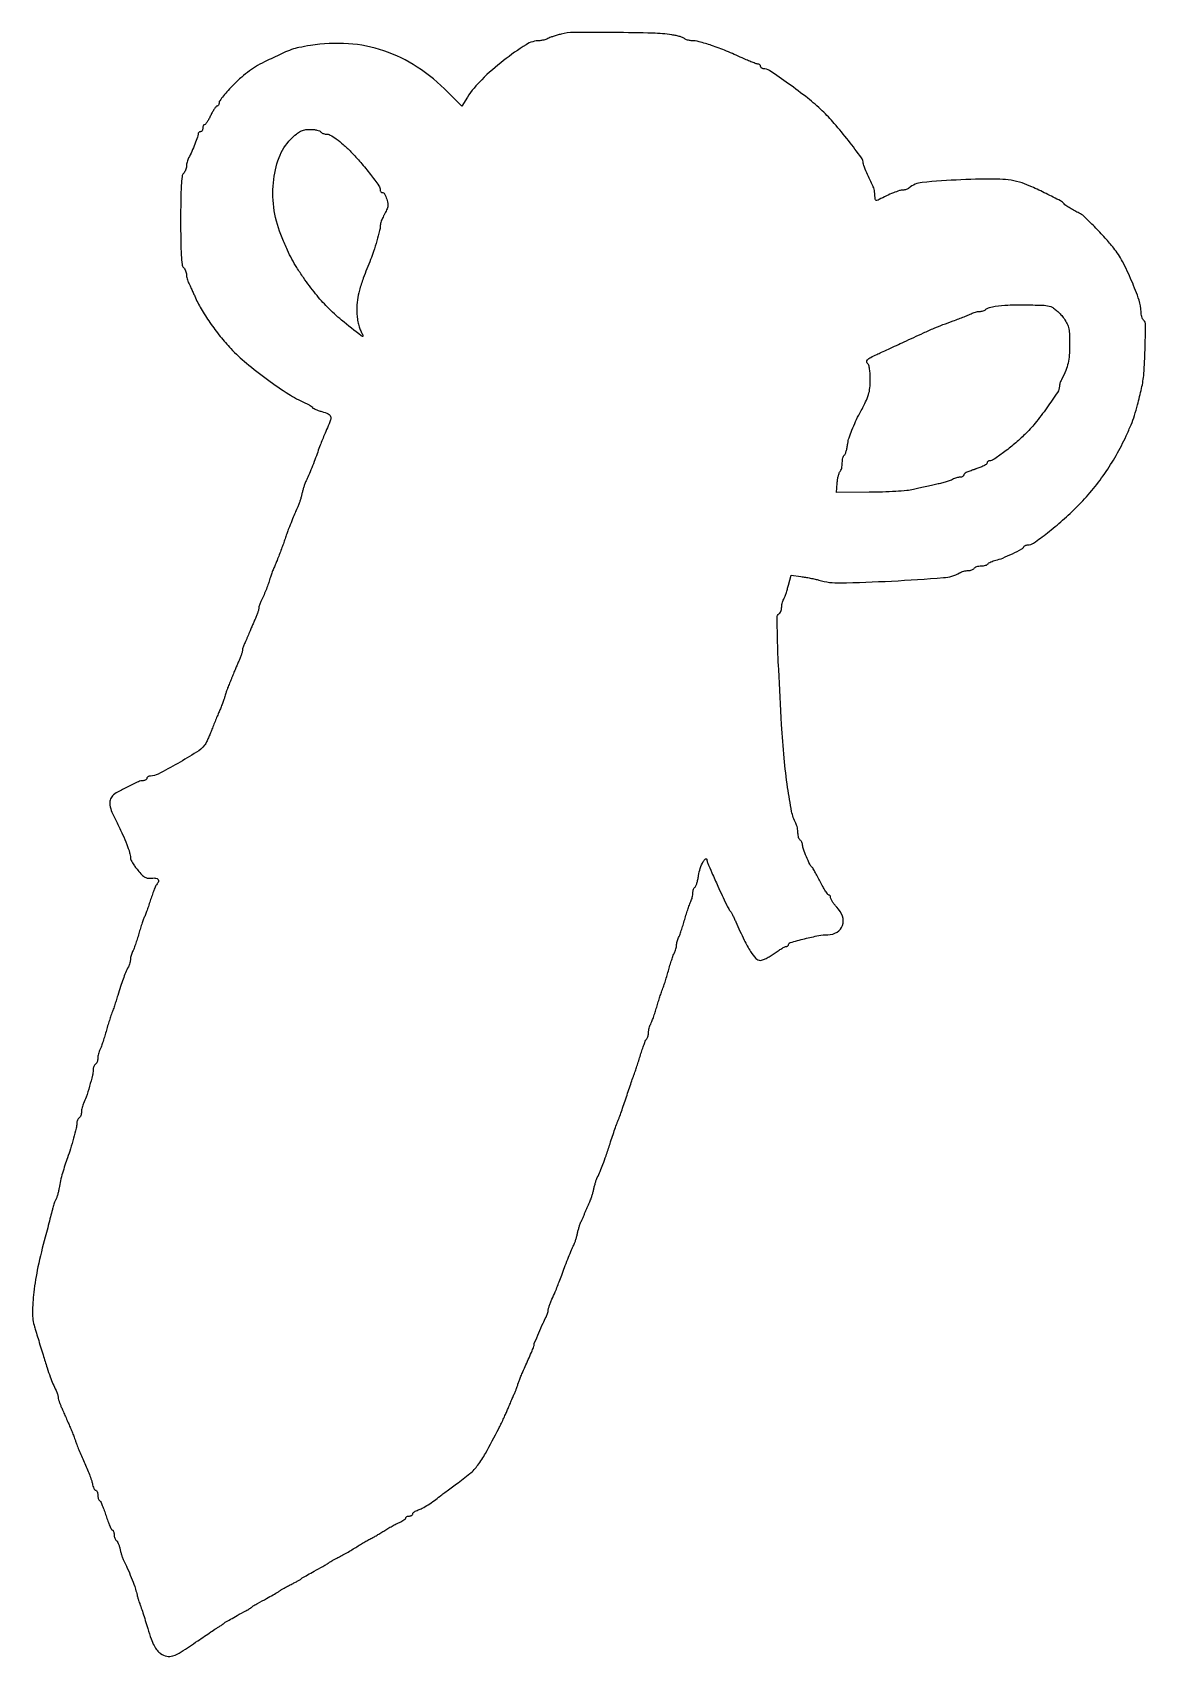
# Model space of a CAD drawing. Extents: x 0.8 to 41.2, y 0.9 to 59.8.
import ezdxf

# ---------------------------------------------------------------- set-up
doc = ezdxf.new("R2010")
doc.units = 0

msp = doc.modelspace()

# ---------------------------------------------------------------- linework, layer by layer
for points in [[(20.023667, 59.758091, 0.009689), (19.883224, 59.720051, 0.009086), (19.741297, 59.675828, 0.009093), (19.616841, 59.632026, 0.03061), (19.537982, 59.597018, -0.031777), (19.471688, 59.567773, -0.022317), (19.393926, 59.543095, -0.022609), (19.317047, 59.526108, -0.043091), (19.25403, 59.520667, 0.14226), (18.754225, 59.375525, 0.024466), (17.938855, 58.800573, 0.02769), (17.144986, 58.106458, 0.057318), (16.626207, 57.468151), (16.424031, 57.151302), (15.92972, 57.645614, 0.050616), (14.804911, 58.56314, 0.063933), (13.600146, 59.153173, 0.065458), (12.309021, 59.410857, 0.056751), (10.928935, 59.345785, 0.009914), (10.513147, 59.269986, 0.03407), (10.248751, 59.197306, 0.024468), (9.956403, 59.078738, 0.003323), (9.358846, 58.796781, 0.018778), (9.01513, 58.615616, 0.024695), (8.717066, 58.423721, 0.024569), (8.438187, 58.202544, 0.018287), (8.152346, 57.932919, 0.010438), (7.948415, 57.717125, 0.014676), (7.776377, 57.515717, 0.010851), (7.643556, 57.34311, 0.159882), (7.62, 57.271326, -0.056621), (7.614728, 57.224919, -0.076021), (7.59913, 57.18564, -0.095166), (7.576058, 57.159307, -0.166908), (7.548955, 57.15, 0.225222), (7.512908, 57.132896, 0.020269), (7.451254, 57.050802, 0.023235), (7.383269, 56.941679, 0.015982), (7.316121, 56.812305, -0.014181), (7.249522, 56.682849, -0.020877), (7.183205, 56.573522, -0.01699), (7.123485, 56.490043, -0.229019), (7.090833, 56.473638, 0.189442), (7.066578, 56.463675, 0.086716), (7.045987, 56.435646, 0.067314), (7.032015, 56.394341, 0.047976), (7.027333, 56.345667, -0.064853), (7.021009, 56.297114, -0.082425), (7.002463, 56.255973, -0.098894), (6.974955, 56.228451, -0.148195), (6.942667, 56.218667, 0.109094), (6.910366, 56.211534, 0.099783), (6.882871, 56.191337, 0.095291), (6.864433, 56.161149, 0.089817), (6.858, 56.125629, -0.088409), (6.839697, 56.022927, -0.007564), (6.743201, 55.772539, -0.010798), (6.628058, 55.503632, -0.014807), (6.512216, 55.267316, 0.035297), (6.482501, 55.199841, 0.022943), (6.457447, 55.118379, 0.023074), (6.440242, 55.036195, 0.040077), (6.434667, 54.966749, -0.057992), (6.426923, 54.90021, -0.038952), (6.403578, 54.827225, -0.039081), (6.369366, 54.759127, -0.060536), (6.328833, 54.707395, 0.169911), (6.276233, 54.598206, 0.012591), (6.246966, 54.263187, 0.012059), (6.228269, 53.769323, 0.003431), (6.223, 53.001411, 0.003431), (6.22827, 52.233521, 0.012058), (6.246967, 51.739632, 0.012591), (6.276236, 51.404586, 0.169817), (6.328833, 51.295349, -0.060492), (6.369366, 51.243587, -0.039059), (6.403578, 51.175465, -0.038933), (6.426923, 51.102462, -0.057986), (6.434667, 51.035918, 0.040077), (6.440242, 50.966472, 0.023074), (6.457447, 50.884288, 0.022943), (6.482501, 50.802825, 0.035297), (6.512216, 50.735351, -0.009985), (6.551688, 50.656756, -0.002777), (6.610387, 50.532037, -0.002802), (6.675262, 50.390109, -0.002937), (6.737519, 50.249667, 0.029851), (6.966805, 49.799481, 0.018184), (7.287541, 49.295902, 0.017726), (7.658906, 48.796005, 0.021381), (8.043333, 48.355155, 0.029575), (8.608369, 47.826897, 0.015346), (9.370479, 47.233036, 0.015107), (10.144462, 46.702335, 0.040951), (10.7315, 46.389986, -0.014496), (10.836934, 46.34085, -0.021588), (10.925836, 46.291323, -0.017739), (10.993552, 46.246285, -0.241646), (11.006667, 46.220734, 0.279103), (11.021441, 46.196328, 0.015017), (11.10615, 46.155194, 0.019897), (11.215539, 46.111218, 0.012839), (11.345333, 46.06867, -0.030475), (11.579798, 45.982545, -0.209575), (11.661093, 45.894341, -0.169183), (11.660608, 45.762958, -0.018647), (11.548367, 45.478796, 0.00284), (11.433683, 45.213324, 0.005658), (11.346483, 45.001664, 0.00583), (11.265769, 44.792207, 0.003225), (11.171844, 44.534667, -0.006039), (11.066983, 44.252089, -0.004965), (10.948429, 43.952962, -0.004835), (10.835933, 43.684598, -0.017162), (10.756315, 43.515888, 0.033267), (10.726344, 43.446693, 0.010257), (10.690389, 43.338816, 0.010211), (10.655019, 43.216176, 0.01104), (10.625667, 43.095333, -0.010248), (10.596517, 42.97449, -0.009504), (10.561755, 42.851851, -0.009534), (10.526679, 42.743939, -0.031247), (10.497779, 42.674779, 0.011367), (10.445314, 42.562039, 0.004143), (10.375987, 42.400116, 0.003172), (10.286808, 42.183105, 0.001317), (10.168956, 41.888833, 0.006719), (10.130403, 41.787898, 0.001908), (10.073173, 41.629938, 0.001921), (10.009904, 41.451047, 0.002033), (9.949204, 41.275, -0.006057), (9.883119, 41.08823, -0.004078), (9.803353, 40.876537, -0.004107), (9.722807, 40.672942, -0.008128), (9.65496, 40.513, 0.007464), (9.593149, 40.367825, 0.0062), (9.531636, 40.21164, 0.006266), (9.478849, 40.067147, 0.016803), (9.446057, 39.962667, -0.016553), (9.390017, 39.783806, -0.010705), (9.313959, 39.58059, -0.010445), (9.226116, 39.373075, -0.012316), (9.134122, 39.180649, 0.022622), (9.105493, 39.117451, 0.019866), (9.081302, 39.04915, 0.020336), (9.064428, 38.985718, 0.054888), (9.059333, 38.939444, -0.070235), (9.051693, 38.885325, -0.010984), (9.019491, 38.782119, -0.012033), (8.975629, 38.661388, -0.010231), (8.923701, 38.536129, 0.001594), (8.865483, 38.402284, 0.001221), (8.802674, 38.25563, 0.001234), (8.744564, 38.118086, 0.002925), (8.702156, 38.015333, -0.00513), (8.663798, 37.923543, -0.003781), (8.619511, 37.822657, -0.003821), (8.576183, 37.727896, -0.008523), (8.541455, 37.656649, 0.022622), (8.512826, 37.593451, 0.019866), (8.488636, 37.52515, 0.020336), (8.471762, 37.461718, 0.054888), (8.466667, 37.415444, -0.070235), (8.459027, 37.361325, -0.010984), (8.426825, 37.258119, -0.012033), (8.382963, 37.137388, -0.010231), (8.331034, 37.012129, 0.001754), (8.273534, 36.879817, 0.001432), (8.212909, 36.737847, 0.001446), (8.157867, 36.60687, 0.003797), (8.119367, 36.5125, -0.00118), (8.084518, 36.425782, -0.000689), (8.042361, 36.322, -0.000689), (7.999872, 36.218225, -0.001168), (7.963988, 36.1315, 0.010254), (7.929356, 36.043298, 0.005748), (7.890707, 35.934782, 0.005733), (7.854163, 35.824205, 0.009299), (7.825943, 35.729333, -0.016428), (7.793236, 35.62485, -0.006134), (7.740739, 35.48036, -0.00607), (7.679639, 35.324175, -0.007313), (7.618317, 35.179, 0.004508), (7.550922, 35.021914, 0.002455), (7.470864, 34.827898, 0.002445), (7.391392, 34.629818, 0.003879), (7.325482, 34.459333, -0.010622), (7.263444, 34.305079, -0.011268), (7.196054, 34.15664, -0.01093), (7.132464, 34.031628, -0.049668), (7.086957, 33.963909, -0.080412), (6.803407, 33.715523, -0.010691), (6.116997, 33.306371, -0.008753), (5.407205, 32.919861, -0.120868), (5.125148, 32.850667, 0.06338), (5.075515, 32.84435, 0.081366), (5.033466, 32.825796, 0.098401), (5.005331, 32.798289, 0.15127), (4.995333, 32.766, -0.15127), (4.985336, 32.733711, -0.098401), (4.9572, 32.706204, -0.081366), (4.915152, 32.68765, -0.06338), (4.865519, 32.681333, 0.105374), (4.69353, 32.64468, 0.010366), (4.30836, 32.463031, 0.012339), (3.933432, 32.26493, 0.068767), (3.752515, 32.127943, 0.13161), (3.666304, 31.978651, 0.107548), (3.657483, 31.793831, 0.060811), (3.733309, 31.53791, 0.015732), (3.917243, 31.148202, -0.010448), (4.118186, 30.733855, -0.01631), (4.271876, 30.368341, -0.01773), (4.374672, 30.068189, -0.073758), (4.402667, 29.879446, 0.115366), (4.418263, 29.812749, 0.019759), (4.48097, 29.697677, 0.020622), (4.567176, 29.566013, 0.017111), (4.669232, 29.433192, 0.019752), (4.818599, 29.265907, 0.071809), (4.930959, 29.178874, 0.101211), (5.041561, 29.142964, 0.064574), (5.177232, 29.145238, -0.06081), (5.325572, 29.148837, -0.214222), (5.406457, 29.102602, -0.259613), (5.416581, 29.019645, -0.082055), (5.348962, 28.909433, 0.078181), (5.313807, 28.853111, 0.007553), (5.252816, 28.703402, 0.009452), (5.185799, 28.521422, 0.007333), (5.11954, 28.321, -0.004359), (5.0545, 28.120265, -0.005643), (4.991165, 27.937354, -0.004326), (4.935151, 27.785448, -0.049425), (4.906804, 27.728333, 0.054183), (4.879079, 27.671114, 0.004798), (4.826514, 27.519313, 0.006227), (4.767661, 27.336401, 0.004812), (4.707929, 27.135667, -0.006169), (4.646242, 26.930398, -0.006841), (4.581506, 26.733705, -0.006388), (4.521888, 26.567505, -0.034913), (4.48237, 26.480649, 0.031094), (4.451847, 26.414898, 0.022909), (4.42608, 26.338836, 0.023312), (4.408316, 26.264384, 0.046934), (4.402667, 26.204333, -0.044062), (4.397364, 26.14428, -0.022052), (4.380698, 26.06983, -0.021707), (4.356521, 25.993764, -0.02987), (4.327878, 25.928018, 0.015583), (4.228749, 25.717138, 0.012784), (4.135786, 25.486197, 0.01096), (4.042308, 25.217856, 0.006371), (3.941314, 24.892, -0.004027), (3.883187, 24.701302, -0.004144), (3.822534, 24.513381, -0.004012), (3.767297, 24.351333, -0.017537), (3.730534, 24.257, 0.021027), (3.69377, 24.160683, 0.004356), (3.637775, 23.988183, 0.00457), (3.576287, 23.786572, 0.004295), (3.517172, 23.579667, -0.006463), (3.457561, 23.374398, -0.007165), (3.394579, 23.177705, -0.006698), (3.336245, 23.011536, -0.03646), (3.297037, 22.924649, 0.038169), (3.266489, 22.856334, 0.023619), (3.240746, 22.772206, 0.023638), (3.223091, 22.686196, 0.038817), (3.217333, 22.612146, -0.046572), (3.211062, 22.544962, -0.046179), (3.192462, 22.479901, -0.050144), (3.165143, 22.426244, -0.111983), (3.132667, 22.394333, 0.106459), (3.100208, 22.36313, 0.051202), (3.072871, 22.31196, 0.0475), (3.054276, 22.250417, 0.049665), (3.048, 22.187393, -0.061616), (3.024125, 21.994384, -0.008179), (2.91721, 21.596507, -0.009377), (2.796053, 21.20151, -0.041351), (2.701521, 20.977316, 0.037287), (2.672063, 20.909007, 0.02287), (2.647243, 20.824873, 0.022874), (2.630218, 20.738863, 0.037434), (2.624667, 20.664812, -0.046572), (2.618395, 20.597629, -0.046179), (2.599796, 20.532567, -0.050144), (2.572476, 20.478911, -0.111983), (2.54, 20.447, 0.106459), (2.507542, 20.415796, 0.051202), (2.480204, 20.364626, 0.0475), (2.461609, 20.303083, 0.049665), (2.455333, 20.240059, -0.060199), (2.435819, 20.07857, -0.006446), (2.341042, 19.712585, -0.008664), (2.228392, 19.326102, -0.014732), (2.119176, 19.007667, 0.01214), (2.025526, 18.739162, 0.010296), (1.939408, 18.451327, 0.010461), (1.8669, 18.166416, 0.014318), (1.814408, 17.907, -0.012436), (1.787448, 17.771133, -0.014278), (1.754811, 17.642946, -0.013451), (1.721285, 17.536367, -0.075754), (1.693655, 17.483667, 0.053823), (1.666549, 17.437036, 0.016643), (1.635954, 17.361694, 0.016433), (1.607126, 17.27458, 0.017363), (1.584662, 17.187333, -0.008074), (1.554294, 17.059606, -0.001057), (1.484745, 16.789135, -0.001229), (1.40078, 16.468684, -0.001028), (1.310136, 16.129, 0.01335), (1.048997, 15.043724, 0.022803), (0.897003, 14.124308, 0.027081), (0.849439, 13.383124, 0.076741), (0.923204, 12.871698, -0.000292), (0.972268, 12.710722, -0.000074), (1.051724, 12.449341, -0.000076), (1.142389, 12.150766, -0.000077), (1.232608, 11.853333, 0.003746), (1.377969, 11.386474, 0.010117), (1.49033, 11.057972, 0.013679), (1.592663, 10.799635, 0.016519), (1.703211, 10.563316, -0.022622), (1.731841, 10.500117, -0.019866), (1.756031, 10.431817, -0.020336), (1.772905, 10.368385, -0.054888), (1.778, 10.322111, 0.065993), (1.784949, 10.269692, 0.012554), (1.812412, 10.177221, 0.013199), (1.850301, 10.070179, 0.011789), (1.895148, 9.961129, 0.00019), (1.951849, 9.832131, 0.000083), (2.027275, 9.660786, 0.000082), (2.107492, 9.478721, 0.000109), (2.180437, 9.313333, -0.005436), (2.249574, 9.151943, -0.004783), (2.318269, 8.982075, -0.00481), (2.377301, 8.827642, -0.014425), (2.413541, 8.720667, 0.019411), (2.453868, 8.605424, 0.004338), (2.531956, 8.412219, 0.004496), (2.626133, 8.190563, 0.004332), (2.72543, 7.967866, -0.008448), (2.823509, 7.742938, -0.008422), (2.914039, 7.514593, -0.0083), (2.986414, 7.312573, -0.032515), (3.02076, 7.184699, 0.027693), (3.044704, 7.091997, 0.040114), (3.076709, 7.013764, 0.046102), (3.111494, 6.958361, 0.233619), (3.14325, 6.942667, -0.207449), (3.171572, 6.930388, -0.082457), (3.195571, 6.894393, -0.062851), (3.211895, 6.841242, -0.043138), (3.217333, 6.77833, 0.03854), (3.222431, 6.712298, 0.041951), (3.237603, 6.64974, 0.046044), (3.259812, 6.599169, 0.128548), (3.286336, 6.571348, -0.147056), (3.32057, 6.532723, -0.009051), (3.383189, 6.390628, -0.01282), (3.451377, 6.215522, -0.009109), (3.519152, 6.016018, 0.010525), (3.58653, 5.819513, 0.0165), (3.653504, 5.653934, 0.010719), (3.715024, 5.52285, 0.285), (3.746483, 5.503333, -0.231917), (3.77082, 5.491403, -0.072734), (3.791342, 5.455059, -0.05547), (3.805361, 5.401933, -0.036808), (3.81, 5.338997, 0.043439), (3.815784, 5.27255, 0.044671), (3.832957, 5.208746, 0.048796), (3.858154, 5.156548, 0.118038), (3.888153, 5.126359, -0.127219), (3.922117, 5.09092, -0.026059), (3.960859, 5.012518, -0.025878), (3.997359, 4.914091, -0.021794), (4.025919, 4.806641, 0.011813), (4.053656, 4.69321, 0.010552), (4.087696, 4.576831, 0.010648), (4.122717, 4.473564, 0.032065), (4.152514, 4.405446, -0.014562), (4.289641, 4.119635, -0.009167), (4.433824, 3.778504, -0.008638), (4.557164, 3.455028, -0.03302), (4.616962, 3.247843, 0.010587), (4.642253, 3.142741, 0.007727), (4.674613, 3.027064, 0.007812), (4.708709, 2.918325, 0.017027), (4.738966, 2.836333, -0.016521), (4.777757, 2.731543, -0.002038), (4.853852, 2.499919, -0.002407), (4.941819, 2.223907, -0.001988), (5.032996, 1.928882, 0.010749), (5.156335, 1.553251, 0.033653), (5.261269, 1.309179, 0.050123), (5.369435, 1.141711, 0.069707), (5.498918, 1.019144, 0.104984), (5.719638, 0.923324, 0.133751), (5.940207, 0.937803, 0.059632), (6.244889, 1.085205, 0.007903), (6.842787, 1.481667, -0.001399), (7.089564, 1.649965, -0.001723), (7.32074, 1.805517, -0.001422), (7.515808, 1.934998, -0.012601), (7.603404, 1.989667, 0.008072), (7.661483, 2.025187, 0.008557), (7.717254, 2.061898, 0.008238), (7.764173, 2.095093, 0.038314), (7.789333, 2.116667, -0.06344), (7.841736, 2.157227, -0.003251), (8.02776, 2.265093, -0.004507), (8.272394, 2.401917, -0.002068), (8.593667, 2.576098, 0.008148), (8.6616, 2.614005, 0.009134), (8.725694, 2.652733, 0.00853), (8.779001, 2.687571, 0.047406), (8.805333, 2.709333, -0.047406), (8.831666, 2.731095, -0.00853), (8.884973, 2.765934, -0.009134), (8.949067, 2.804661, -0.008148), (9.017, 2.842568, 0.002082), (9.340994, 3.018237, 0.004683), (9.584924, 3.154798, 0.00346), (9.76893, 3.261784, 0.06542), (9.821333, 3.302811, -0.067454), (9.852625, 3.327105, -0.004593), (9.950715, 3.382784, -0.006508), (10.069529, 3.446783, -0.004834), (10.202333, 3.514477, 0.004657), (10.335139, 3.582112, 0.006278), (10.453952, 3.645932, 0.004404), (10.552123, 3.701397, 0.065672), (10.583333, 3.725333, -0.06344), (10.635736, 3.765893, -0.003251), (10.82176, 3.87376, -0.004507), (11.066394, 4.010583, -0.002068), (11.387667, 4.184765, 0.008204), (11.4556, 4.222682, 0.009193), (11.519694, 4.261439, 0.008589), (11.572996, 4.296318, 0.047631), (11.599333, 4.318135, -0.062118), (11.62862, 4.341002, -0.006547), (11.703844, 4.384647, -0.008018), (11.795304, 4.434211, -0.006352), (11.895667, 4.484923, 0.011577), (12.022029, 4.550439, 0.00413), (12.199408, 4.649596, 0.004095), (12.392303, 4.76163, 0.004825), (12.573, 4.870936, -0.003042), (12.744389, 4.975448, -0.003496), (12.909285, 5.073066, -0.003147), (13.050139, 5.153944, -0.020128), (13.123333, 5.191556, 0.02028), (13.193006, 5.227386, 0.004186), (13.31251, 5.296432, 0.004395), (13.450027, 5.379064, 0.004127), (13.589, 5.465829, -0.00881), (13.735718, 5.555531, -0.007074), (13.896578, 5.646991, -0.007159), (14.04771, 5.727315, -0.018066), (14.1605, 5.780149, 0.022463), (14.249674, 5.822881, 0.03125), (14.324938, 5.869469, 0.032052), (14.379506, 5.91367, 0.209457), (14.393333, 5.945229, -0.184823), (14.402992, 5.970465, -0.090202), (14.43064, 5.991915, -0.070058), (14.471736, 6.006454, -0.050078), (14.520333, 6.011333, 0.060283), (14.5689, 6.01721, 0.079016), (14.610027, 6.034528, 0.097128), (14.637566, 6.060178, 0.15811), (14.647333, 6.090294, -0.182516), (14.660363, 6.124799, -0.053687), (14.702812, 6.163669, -0.046145), (14.763903, 6.200448, -0.035605), (14.836196, 6.229198, 0.048191), (14.989893, 6.294841, 0.015612), (15.203329, 6.420232, 0.015612), (15.429668, 6.572965, 0.018714), (15.632349, 6.731, -0.014554), (15.696709, 6.782049, -0.001547), (15.85026, 6.895987, -0.001908), (16.034107, 7.030445, -0.001532), (16.232927, 7.173765, 0.019653), (16.713418, 7.54731, 0.055143), (17.006742, 7.855618, 0.03763), (17.28197, 8.28023, 0.005519), (17.763921, 9.186333, 0.006073), (17.840673, 9.33907, 0.003852), (17.926555, 9.518782, 0.003868), (18.008166, 9.696558, 0.00714), (18.071311, 9.8425, -0.001564), (18.13108, 9.98498, -0.00098), (18.201858, 10.151323, -0.000984), (18.272196, 10.314848, -0.001796), (18.330333, 10.447962, 0.006125), (18.378977, 10.562023, 0.008248), (18.420027, 10.666501, 0.005944), (18.451769, 10.754553, 0.08372), (18.457333, 10.787552, -0.090738), (18.463705, 10.822374, -0.003701), (18.509969, 10.941879, -0.006356), (18.567869, 11.082946, -0.004453), (18.636518, 11.240423, 0.000773), (18.862825, 11.749297, 0.005), (18.974009, 12.007287, 0.006281), (19.038851, 12.167603, 0.093215), (19.05, 12.226885, -0.099975), (19.064514, 12.298749, -0.001831), (19.217283, 12.657838, -0.004973), (19.368392, 13.000023, -0.015165), (19.480252, 13.228018, 0.023172), (19.510013, 13.291217, 0.020493), (19.535161, 13.359517, 0.020998), (19.552706, 13.422952, 0.057021), (19.558, 13.469222, -0.070235), (19.56564, 13.523342, -0.010984), (19.597842, 13.626548, -0.012033), (19.641704, 13.747279, -0.010231), (19.693633, 13.872538, 0.00284), (19.808317, 14.138009, 0.005658), (19.895517, 14.34967, 0.00583), (19.976231, 14.559126, 0.003225), (20.070156, 14.816667, -0.006039), (20.175017, 15.099245, -0.004965), (20.293571, 15.398371, -0.004835), (20.406067, 15.666735, -0.017162), (20.485685, 15.835446, 0.033267), (20.515656, 15.904641, 0.010257), (20.551611, 16.012517, 0.010211), (20.586981, 16.135157, 0.01104), (20.616333, 16.256, -0.010248), (20.645483, 16.376843, -0.009504), (20.680245, 16.499483, -0.009534), (20.715321, 16.607394, -0.031247), (20.744221, 16.676554, 0.008402), (20.775846, 16.743473, 0.002772), (20.820111, 16.842823, 0.00276), (20.867993, 16.953571, 0.003127), (20.912667, 17.060333, -0.003127), (20.957341, 17.167096, -0.00276), (21.005222, 17.277843, -0.002772), (21.049487, 17.377194, -0.008402), (21.081112, 17.444112, 0.031247), (21.110012, 17.513273, 0.009534), (21.145089, 17.621184, 0.009504), (21.17985, 17.743824, 0.010248), (21.209, 17.864667, -0.010248), (21.23815, 17.98551, -0.009504), (21.272911, 18.108149, -0.009534), (21.307988, 18.216061, -0.031247), (21.336888, 18.285221, 0.01399), (21.44014, 18.510173, 0.01055), (21.541348, 18.762662, 0.008007), (21.655233, 19.080441, 0.003271), (21.800217, 19.515667, -0.002276), (21.89014, 19.787411, -0.002683), (21.977804, 20.043775, -0.002349), (22.054004, 20.259495, -0.016791), (22.09482, 20.362333, 0.015998), (22.135816, 20.465149, 0.002234), (22.21285, 20.680892, 0.002552), (22.301631, 20.937256, 0.002164), (22.392877, 21.209, -0.001364), (22.483639, 21.480745, -0.001614), (22.570965, 21.737108, -0.001405), (22.645978, 21.953046, -0.010261), (22.684333, 22.055667, 0.013034), (22.719661, 22.151813, 0.002635), (22.777035, 22.324483, 0.002779), (22.84161, 22.526095, 0.002597), (22.905435, 22.733, -0.007537), (22.969437, 22.933422, -0.009715), (23.034548, 23.115402, -0.007783), (23.09408, 23.265061, -0.080145), (23.128962, 23.321433, 0.072248), (23.155718, 23.363193, 0.034022), (23.178191, 23.423344, 0.032821), (23.193536, 23.490725, 0.039595), (23.198667, 23.555416, -0.040595), (23.204314, 23.624861, -0.023342), (23.221743, 23.707046, -0.023203), (23.247123, 23.788506, -0.035589), (23.277223, 23.855982, 0.031875), (23.315902, 23.94099, 0.006471), (23.372764, 24.096603, 0.006799), (23.434182, 24.279606, 0.006325), (23.492157, 24.468667, -0.004129), (23.54972, 24.659365, -0.004248), (23.609898, 24.847285, -0.004113), (23.664792, 25.009327, -0.017958), (23.701466, 25.103667, 0.021027), (23.73823, 25.199984, 0.004356), (23.794225, 25.372483, 0.00457), (23.855713, 25.574095, 0.004295), (23.914828, 25.781, -0.006463), (23.974439, 25.986268, -0.007165), (24.037421, 26.182962, -0.006698), (24.095755, 26.34913, -0.03646), (24.134963, 26.436018, 0.031094), (24.165486, 26.501769, 0.022909), (24.191254, 26.57783, 0.023312), (24.209017, 26.652282, 0.046934), (24.214667, 26.712333, -0.043678), (24.219923, 26.772386, -0.021881), (24.236443, 26.846836, -0.021543), (24.260406, 26.922904, -0.029698), (24.288797, 26.988649, 0.030295), (24.326114, 27.075347, 0.005427), (24.384032, 27.241705, 0.005843), (24.447578, 27.438398, 0.005248), (24.508902, 27.643667, -0.005593), (24.57038, 27.848935, -0.006217), (24.634389, 28.045628, -0.005786), (24.692957, 28.211928, -0.032047), (24.731105, 28.298684, 0.037087), (24.760323, 28.366991, 0.022704), (24.784941, 28.451127, 0.022705), (24.801827, 28.537137, 0.03713), (24.807333, 28.611188, -0.041426), (24.812872, 28.677926, -0.043609), (24.829334, 28.741659, -0.047767), (24.853467, 28.793537, -0.122193), (24.88223, 28.822962, 0.159693), (24.914505, 28.86124, 0.020126), (24.951452, 28.96452, 0.021997), (24.985948, 29.094549, 0.016622), (25.012704, 29.23986, -0.042445), (25.074438, 29.499206, -0.039428), (25.180184, 29.751181, -0.12317), (25.263804, 29.846278, -0.596154), (25.312641, 29.821424, 0.092532), (25.336233, 29.710413, 0.003935), (25.493796, 29.339623, 0.005638), (25.712268, 28.851667, 0.00231), (26.019365, 28.194, 0.00948), (26.0611, 28.109856, 0.011245), (26.103783, 28.032075, 0.010138), (26.142434, 27.968271, 0.067951), (26.166276, 27.94, -0.083959), (26.191463, 27.90813, -0.006347), (26.243295, 27.810619, -0.008611), (26.301965, 27.691802, -0.006443), (26.362637, 27.559, 0.008629), (26.668574, 26.897031, 0.029068), (26.900626, 26.480516, 0.044077), (27.091107, 26.232285, 0.210056), (27.251026, 26.162, 0.09532), (27.333081, 26.177787, 0.021237), (27.463895, 26.236613, 0.021312), (27.611577, 26.318771, 0.019156), (27.75723, 26.416, -0.010701), (27.897754, 26.513279, -0.014161), (28.029954, 26.595387, -0.011506), (28.142543, 26.657548, -0.120946), (28.193267, 26.67, 0.075615), (28.225895, 26.674963, 0.089094), (28.25358, 26.689362, 0.100722), (28.272088, 26.710777, 0.128688), (28.278667, 26.735914, -0.33724), (28.335419, 26.810486, -0.005849), (28.859201, 26.94873, -0.013636), (29.369881, 27.062435, -0.048623), (29.702881, 27.094044, 0.135755), (30.03793, 27.18581, 0.181718), (30.232919, 27.429872, 0.163065), (30.230006, 27.764359, 0.108419), (30.028444, 28.094604, -0.019702), (29.942008, 28.19225, -0.023683), (29.868989, 28.290768, -0.023328), (29.816234, 28.378018, -0.124938), (29.802667, 28.431466, 0.060843), (29.797938, 28.47018, 0.079266), (29.784014, 28.502998, 0.097043), (29.763386, 28.525009, 0.156559), (29.739167, 28.532868, -0.2441), (29.704657, 28.550922, -0.009166), (29.620644, 28.675958, -0.014729), (29.525572, 28.83319, -0.009622), (29.424855, 29.019701, 0.004242), (29.325137, 29.209214, 0.006029), (29.233052, 29.375821, 0.003548), (29.152999, 29.514326, 0.084304), (29.124111, 29.548667, -0.10501), (29.045209, 29.650681, -0.011459), (28.921851, 29.922404, -0.012313), (28.811825, 30.198981, -0.088731), (28.786667, 30.339632, 0.058224), (28.780386, 30.393384, 0.050373), (28.761796, 30.44708, 0.05297), (28.734423, 30.492766, 0.093165), (28.702, 30.522333, -0.131119), (28.669443, 30.556831, -0.0453), (28.642204, 30.620336, -0.04127), (28.623585, 30.699093, -0.037432), (28.617333, 30.782479, 0.031229), (28.611686, 30.872803, 0.022455), (28.594606, 30.972437, 0.022797), (28.569656, 31.066125, 0.044674), (28.539964, 31.137316, -0.072997), (28.387893, 31.569004, -0.012539), (28.242355, 32.427745, -0.012738), (28.116311, 33.497059, -0.008782), (28.025783, 34.713333, -0.001383), (27.91776, 36.713141, -0.006728), (27.874928, 37.847392, -0.004468), (27.863215, 38.6102, -0.261646), (27.928256, 38.727742, 0.101527), (27.9652, 38.762571, 0.051993), (27.996346, 38.818435, 0.048625), (28.017517, 38.885092, 0.05264), (28.024667, 38.952812, -0.037379), (28.03021, 39.026863, -0.022843), (28.047209, 39.112873, -0.02284), (28.071993, 39.197008, -0.037251), (28.101407, 39.265316, 0.029913), (28.137248, 39.345299, 0.008261), (28.183841, 39.474976, 0.008313), (28.231837, 39.623891, 0.008609), (28.27427, 39.772603), (28.370392, 40.132872), (28.726696, 40.085877, -0.010403), (28.884698, 40.061683, -0.006853), (29.065384, 40.027598, -0.006897), (29.240319, 39.989587, -0.013219), (29.379333, 39.953471, 0.075817), (30.14695, 39.853678, 0.007505), (32.009876, 39.92278, 0.006104), (33.898463, 40.044374, 0.108463), (34.479351, 40.219355, -0.038844), (34.547672, 40.250772, -0.02421), (34.631794, 40.277252, -0.024241), (34.717804, 40.295411, -0.039921), (34.791854, 40.301333, 0.046572), (34.859038, 40.307605, 0.046179), (34.924099, 40.326204, 0.050144), (34.977756, 40.353524, 0.111983), (35.009667, 40.386, -0.128561), (35.043805, 40.418545, -0.04604), (35.105864, 40.445796, -0.041947), (35.182634, 40.464412, -0.038534), (35.263667, 40.470667, 0.03439), (35.344277, 40.476217, 0.039271), (35.419767, 40.492782, 0.042998), (35.48024, 40.516968, 0.138584), (35.51187, 40.545954, -0.118501), (35.544713, 40.578531, -0.028003), (35.613362, 40.615096, -0.027284), (35.699183, 40.649263, -0.023927), (35.792033, 40.675609, 0.041096), (36.044017, 40.756544, 0.014067), (36.394429, 40.913474, 0.008204), (36.737918, 41.086057, 0.169229), (36.815889, 41.169167, -0.117609), (36.834464, 41.193482, -0.06079), (36.867006, 41.214014, -0.055361), (36.907573, 41.227946, -0.055109), (36.950273, 41.232667, 0.154421), (37.165953, 41.300905, 0.011607), (37.666324, 41.670395, 0.01617), (38.218421, 42.127555, 0.015732), (38.745048, 42.623503, 0.021915), (39.273142, 43.201739, 0.02244), (39.744204, 43.81958, 0.022317), (40.160324, 44.480486, 0.021147), (40.523981, 45.187614, 0.010451), (40.700803, 45.592438, 0.019379), (40.824461, 45.928946, 0.015897), (40.936249, 46.315356, 0.004879), (41.080665, 46.905333, 0.03962), (41.163016, 47.446161, 0.010683), (41.206883, 48.313334, 0.004777), (41.224568, 49.214498, 0.20153), (41.153163, 49.389371, -0.08429), (41.11867, 49.437972, -0.037136), (41.089721, 49.51156, -0.035395), (41.06996, 49.596032, -0.039781), (41.063333, 49.679191, 0.082885), (40.991396, 50.110166, 0.018379), (40.721709, 50.810586, 0.019941), (40.387908, 51.512018, 0.046926), (40.071546, 51.997183, 0.016873), (39.761189, 52.361672, 0.010018), (39.368437, 52.775616, 0.006616), (38.984427, 53.154286, 0.087477), (38.819667, 53.264758, -0.019687), (38.658584, 53.343668, -0.01479), (38.487723, 53.442511, -0.013035), (38.338387, 53.540374, -0.074098), (38.269333, 53.605236, 0.106579), (38.142368, 53.709955, 0.004472), (37.61699, 53.975755, 0.008197), (37.094988, 54.223443, 0.028135), (36.745333, 54.359217, 0.073906), (35.940752, 54.494505, 0.016102), (34.530576, 54.475953, 0.01197), (33.116532, 54.377809, 0.158866), (32.643233, 54.173036, -0.06765), (32.602396, 54.145791, -0.035188), (32.545481, 54.122867, -0.034217), (32.482677, 54.107221, -0.043963), (32.423408, 54.102, 0.079199), (32.29626, 54.081733, 0.015911), (32.080052, 54.003312, 0.01603), (31.826315, 53.892477, 0.012718), (31.5595, 53.75717, -0.045173), (31.481156, 53.723633, -0.268142), (31.439263, 53.732552, -0.188375), (31.416547, 53.777867, -0.023078), (31.411333, 53.890765, 0.030588), (31.405668, 53.983281, 0.02239), (31.388553, 54.084759, 0.022766), (31.363551, 54.179746, 0.045653), (31.333784, 54.251316, -0.014562), (31.230808, 54.461125, -0.007381), (31.112876, 54.730703, -0.00369), (31.002782, 54.998351, -0.096009), (30.988, 55.074625, 0.161149), (30.921681, 55.275052, 0.006341), (30.445828, 55.898695, 0.012228), (29.936039, 56.517732, 0.023987), (29.495796, 56.979687, 0.023347), (28.970039, 57.436006, 0.012263), (28.277484, 57.95553, 0.00669), (27.586174, 58.434286, 0.149171), (27.355518, 58.504667, -0.090005), (27.320069, 58.5111, -0.095356), (27.289942, 58.529538, -0.099753), (27.269784, 58.557032, -0.108871), (27.262667, 58.589333, 0.11428), (27.255187, 58.62163, 0.100347), (27.234057, 58.649129, 0.093748), (27.202463, 58.667583, 0.085634), (27.165272, 58.674, -0.084911), (27.104659, 58.684368, -0.007365), (26.957219, 58.738784, -0.009524), (26.782459, 58.810076, -0.007254), (26.593772, 58.89454, 0.011798), (26.020074, 59.145117, 0.015422), (25.483833, 59.345348, 0.016033), (25.029675, 59.483083, 0.065693), (24.744858, 59.520667, -0.04217), (24.678594, 59.526265, -0.03511), (24.609885, 59.54299, -0.03648), (24.548854, 59.5675, -0.075697), (24.506767, 59.596661, 0.101854), (24.453498, 59.629616, 0.016802), (24.338042, 59.667546, 0.017863), (24.1971, 59.703248, 0.014941), (24.045333, 59.731255, 0.031911), (23.353519, 59.792856, 0.004584), (21.932876, 59.815362, 0.003232), (20.479315, 59.815665, 0.05979)], [(11.303, 56.218667, 0.101869), (11.333629, 56.186222, 0.051943), (11.382831, 56.158871, 0.048549), (11.441573, 56.140278, 0.052427), (11.501285, 56.134, -0.125378), (11.650599, 56.095961, -0.030261), (11.868557, 55.95949, -0.026876), (12.123746, 55.755793, -0.016742), (12.401061, 55.491756, -0.016779), (12.756645, 55.104578, -0.013837), (13.109902, 54.669216, -0.008403), (13.413452, 54.259109, -0.15635), (13.462, 54.107649, 0.068474), (13.466757, 54.073079, 0.084174), (13.480653, 54.04367, 0.09869), (13.501282, 54.023878, 0.140294), (13.5255, 54.016673, -0.266865), (13.619206, 53.96152, -0.0541), (13.698985, 53.777537, -0.053491), (13.740333, 53.567275, -0.138273), (13.711772, 53.416747, -0.000331), (13.674862, 53.342803, -0.000188), (13.630091, 53.253344, -0.000187), (13.584915, 53.163244, -0.000309), (13.546667, 53.087149, 0.027149), (13.514247, 53.012983, 0.021033), (13.486871, 52.92918, 0.021464), (13.467939, 52.848602, 0.046996), (13.462, 52.785557, -0.064089), (13.441991, 52.630099, -0.006093), (13.340249, 52.259878, -0.008535), (13.223054, 51.877568, -0.017498), (13.115752, 51.583167, 0.006094), (12.849415, 50.901185, 0.023214), (12.708458, 50.466701, 0.034696), (12.638707, 50.118914, 0.032152), (12.615333, 49.755798, 0.022686), (12.625101, 49.540639, 0.022939), (12.654321, 49.328054, 0.024379), (12.698887, 49.138757, 0.049334), (12.755417, 48.996629, -0.007621), (12.822169, 48.862539, -0.082633), (12.83892, 48.80467, -0.552994), (12.822701, 48.791624, -0.079828), (12.776583, 48.816353, -0.010686), (12.062982, 49.38507, -0.023558), (11.548991, 49.85568, -0.026504), (11.119762, 50.335961, -0.017722), (10.67889, 50.927, -0.009577), (10.436805, 51.291473, -0.018133), (10.258317, 51.595487, -0.017105), (10.095821, 51.923125, -0.007549), (9.902603, 52.366333, -0.059689), (9.621874, 53.354583, -0.061558), (9.586724, 54.37069, -0.067225), (9.792023, 55.277568, -0.107353), (10.219582, 55.9435, -0.01743), (10.424306, 56.134714, -0.059772), (10.574554, 56.236851, -0.076802), (10.723545, 56.286941, -0.042782), (10.914775, 56.303333, -0.023397), (11.04722, 56.297132, -0.030297), (11.167374, 56.278462, -0.031084), (11.262234, 56.251506, -0.171194)], [(37.789835, 49.873925, -0.0644), (37.886346, 49.822207, -0.024375), (38.006544, 49.727114, -0.023661), (38.128743, 49.609717, -0.026636), (38.234277, 49.485652, -0.034051), (38.363863, 49.289374, -0.069794), (38.431432, 49.118263, -0.049111), (38.46197, 48.899319, -0.01011), (38.46986, 48.509136, -0.015247), (38.457629, 48.108127, -0.0412), (38.416975, 47.826442, -0.04315), (38.331917, 47.562667, -0.018103), (38.174789, 47.223982, 0.022181), (38.14616, 47.160933, 0.019706), (38.121969, 47.09308, 0.020165), (38.105077, 47.030274, 0.055661), (38.1, 46.984808, -0.147402), (38.03411, 46.766158, -0.009241), (37.647235, 46.205339, -0.014732), (37.220268, 45.645804, -0.030653), (36.849353, 45.24167, -0.015873), (36.470572, 44.899126, -0.016132), (36.072812, 44.583223, -0.011729), (35.712563, 44.328489, -0.149096), (35.555755, 44.280667, 0.091867), (35.525054, 44.274978, 0.095968), (35.498957, 44.258697, 0.099438), (35.481493, 44.234411, 0.106704), (35.475333, 44.205875, -0.188758), (35.462413, 44.17287, -0.050505), (35.419374, 44.134845, -0.043804), (35.357761, 44.098318, -0.033266), (35.284833, 44.069098, 0.00391), (35.208791, 44.043696, 0.004731), (35.137857, 44.018629, 0.004035), (35.078571, 43.996502, 0.032103), (35.052, 43.984333, -0.032103), (35.025429, 43.972164, -0.004035), (34.966143, 43.950037, -0.004731), (34.895209, 43.924971, -0.00391), (34.819167, 43.899569, 0.033266), (34.746239, 43.870349, 0.043804), (34.684626, 43.833822, 0.050505), (34.641587, 43.795797, 0.188758), (34.628667, 43.762792, -0.167401), (34.618838, 43.734259, -0.095046), (34.591023, 43.70997, -0.075854), (34.549535, 43.693549, -0.056426), (34.500518, 43.688, 0.048148), (34.440914, 43.682247, 0.023668), (34.366826, 43.664134, 0.023236), (34.291021, 43.637867, 0.031217), (34.225351, 43.606755, -0.042051), (34.142055, 43.569477, -0.009936), (33.997166, 43.521964, -0.010159), (33.827853, 43.473884, -0.009853), (33.655, 43.432194, 0.000536), (33.462288, 43.389497, 0.000314), (33.231667, 43.33799, 0.000314), (33.001049, 43.286179, 0.000535), (32.808333, 43.242539, -0.033066), (32.571691, 43.20492, -0.007271), (32.161162, 43.173247, -0.007535), (31.684515, 43.150643, -0.00718), (31.199667, 43.141934), (30.014333, 43.137667), (30.041108, 43.476333, -0.019502), (30.057163, 43.611886, -0.022619), (30.08324, 43.739144, -0.022406), (30.114646, 43.843562, -0.1104), (30.146941, 43.895433, 0.09971), (30.177391, 43.942111, 0.032879), (30.202776, 44.02041, 0.031238), (30.220172, 44.113194, 0.030729), (30.226, 44.207937, -0.029032), (30.231355, 44.300078, -0.035257), (30.247397, 44.38506, -0.037937), (30.270716, 44.452499, -0.153304), (30.298842, 44.485025, 0.16601), (30.330133, 44.523077, 0.018856), (30.36584, 44.630298, 0.021171), (30.399036, 44.765114, 0.015721), (30.424633, 44.916353, -0.046378), (30.470229, 45.112052, -0.014304), (30.574229, 45.396784, -0.014165), (30.70949, 45.710445, -0.015041), (30.859791, 46.009629, 0.00996), (31.069919, 46.417517, 0.038045), (31.175867, 46.682984, 0.049615), (31.225912, 46.924246, 0.026351), (31.242, 47.229302, 0.015639), (31.235734, 47.429573, 0.022091), (31.216723, 47.607021, 0.019207), (31.189673, 47.748199, 0.199979), (31.155952, 47.795187, -0.227889), (31.112746, 47.862729, -0.220648), (31.137782, 47.939991, -0.080649), (31.255824, 48.032011, -0.019444), (31.47843, 48.142943, 0.001459), (31.643485, 48.217913, 0.000417), (31.899091, 48.33517, 0.00042), (32.187324, 48.467979, 0.000445), (32.469667, 48.598667, -0.001226), (33.170207, 48.921597, -0.00638), (33.559362, 49.093859, -0.009781), (33.873064, 49.220762, -0.005984), (34.247667, 49.358726, 0.004437), (34.452936, 49.433605, 0.004937), (34.649628, 49.509563, 0.004578), (34.816026, 49.577488, 0.025666), (34.902684, 49.619139, -0.036053), (34.970164, 49.649865, -0.023623), (35.051621, 49.675776, -0.023775), (35.133806, 49.693568, -0.041437), (35.203251, 49.699333, 0.044407), (35.267943, 49.70509, 0.036227), (35.335322, 49.72229, 0.03755), (35.395397, 49.747507, 0.07477), (35.437233, 49.777485, -0.086204), (35.484891, 49.810021, -0.024425), (35.568652, 49.843303, -0.023836), (35.668529, 49.872207, -0.023158), (35.771667, 49.891799, -0.02766), (36.232744, 49.931604, -0.009917), (36.892405, 49.938846, -0.006956), (37.542618, 49.924039, -0.081842)]]:
    msp.add_lwpolyline(points, format="xyb", close=True)

doc.saveas('drawing.dxf')
